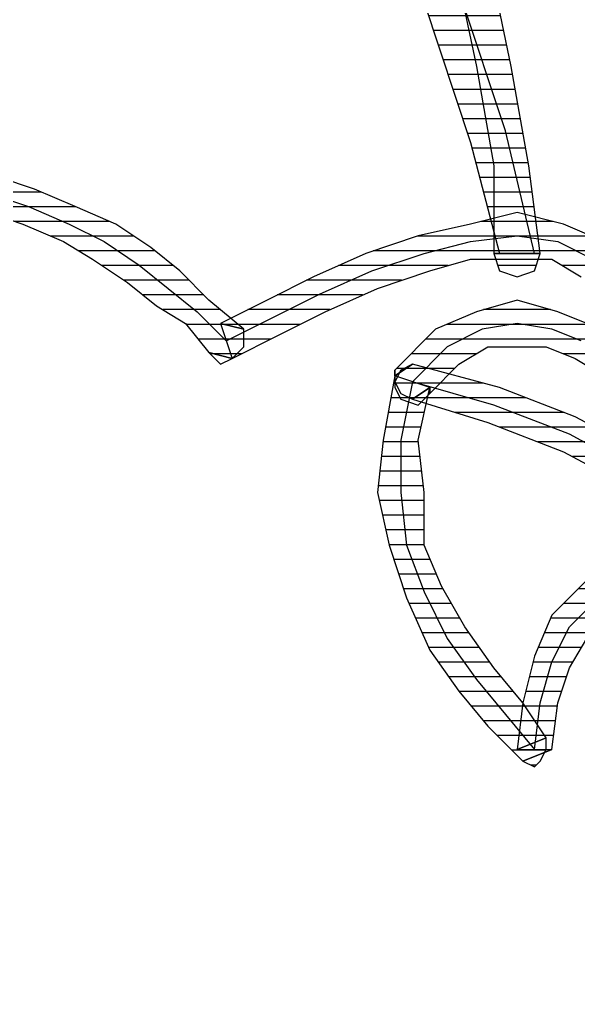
# Model space of a CAD drawing. Header units: millimetres. Extents: x 33350 to 35310, y -217097 to -211540.
# Drawn here: x 34598.7 to 34603.45, y -214338.57 to -214330.13 of the extents above; entities that cross this region are included whole.
import ezdxf

# ---------------------------------------------------------------- set-up
doc = ezdxf.new("R2010")
doc.units = ezdxf.units.MM
doc.header["$LTSCALE"] = 60
doc.header["$MEASUREMENT"] = 0
pattern_1 = [(360, (-5108.51305, -673.59423), (1e-16, 0.125), [25])]

# ---------------------------------------------------------------- blocks, each defined once
blk = doc.blocks.new('by')
at = {"ltscale": 30}
h = blk.add_hatch(dxfattribs=at)
h.set_pattern_fill('DC_LINES', color=256, scale=0.1, style=0)
h.set_pattern_definition(pattern_1)
edge = h.paths.add_edge_path(flags=0)
edge.add_line((6397.6872, 2233.0524), (6397.3405, 2233.0524))
edge.add_line((6397.3405, 2233.0524), (6397.4392, 2233.7976))
edge.add_line((6397.4392, 2233.7976), (6397.5876, 2234.642))
edge.add_line((6397.5876, 2234.642), (6397.7859, 2235.5858))
edge.add_line((6397.7859, 2235.5858), (6398.0329, 2236.629))
edge.add_line((6398.0329, 2236.629), (6398.3298, 2237.5728))
edge.add_line((6398.3298, 2237.5728), (6398.5779, 2238.4173))
edge.add_line((6398.5779, 2238.4173), (6398.8738, 2239.1127))
edge.add_line((6398.8738, 2239.1127), (6399.072, 2239.6095))
edge.add_line((6399.072, 2239.6095), (6399.3689, 2239.5101))
edge.add_line((6399.3689, 2239.5101), (6399.1706, 2239.0133))
edge.add_line((6399.1706, 2239.0133), (6398.8738, 2238.3179))
edge.add_line((6398.8738, 2238.3179), (6398.6267, 2237.4735))
edge.add_line((6398.6267, 2237.4735), (6398.3298, 2236.5296))
edge.add_line((6398.3298, 2236.5296), (6398.0827, 2235.5858))
edge.add_line((6398.0827, 2235.5858), (6397.8845, 2234.642))
edge.add_line((6397.8845, 2234.642), (6397.7361, 2233.7976))
edge.add_line((6397.7361, 2233.7976), (6397.7361, 2233.0524))
edge.add_line((6397.7361, 2233.0524), (6397.3904, 2233.0524))
edge.add_line((6397.3904, 2233.0524), (6397.7361, 2233.0524))
edge.add_line((6397.7361, 2233.0524), (6397.6872, 2232.9034))
edge.add_line((6397.6872, 2232.9034), (6397.5388, 2232.8537))
edge.add_line((6397.5388, 2232.8537), (6397.3904, 2232.9034))
edge.add_line((6397.3904, 2232.9034), (6397.3405, 2233.0524))
h = blk.add_hatch(dxfattribs=at)
h.set_pattern_fill('DC_LINES', color=256, scale=0.1, style=0)
h.set_pattern_definition(pattern_1)
edge = h.paths.add_edge_path(flags=0)
edge.add_line((6397.3405, 2233.0524), (6397.4392, 2233.7976))
edge.add_line((6397.4392, 2233.7976), (6397.5876, 2234.642))
edge.add_line((6397.5876, 2234.642), (6397.7859, 2235.5858))
edge.add_line((6397.7859, 2235.5858), (6398.0329, 2236.629))
edge.add_line((6398.0329, 2236.629), (6398.3298, 2237.5728))
edge.add_line((6398.3298, 2237.5728), (6398.5779, 2238.4173))
edge.add_line((6398.5779, 2238.4173), (6398.8738, 2239.1127))
edge.add_line((6398.8738, 2239.1127), (6399.072, 2239.6095))
edge.add_line((6399.072, 2239.6095), (6399.3689, 2239.5101))
edge.add_line((6399.3689, 2239.5101), (6399.1706, 2239.0133))
edge.add_line((6399.1706, 2239.0133), (6398.8738, 2238.3179))
edge.add_line((6398.8738, 2238.3179), (6398.6267, 2237.4735))
edge.add_line((6398.6267, 2237.4735), (6398.3298, 2236.5296))
edge.add_line((6398.3298, 2236.5296), (6398.0827, 2235.5858))
edge.add_line((6398.0827, 2235.5858), (6397.8845, 2234.642))
edge.add_line((6397.8845, 2234.642), (6397.7361, 2233.7976))
edge.add_line((6397.7361, 2233.7976), (6397.7361, 2233.0524))
h = blk.add_hatch(dxfattribs=at)
h.set_pattern_fill('DC_LINES', color=256, scale=0.1, style=0)
h.set_pattern_definition(pattern_1)
edge = h.paths.add_edge_path(flags=0)
edge.add_line((6398.9734, 2236.927), (6398.7263, 2236.2813))
edge.add_line((6398.7263, 2236.2813), (6398.3298, 2235.1884))
edge.add_line((6398.3298, 2235.1884), (6397.9343, 2233.9962))
edge.add_line((6397.9343, 2233.9962), (6397.6872, 2233.0524))
edge.add_line((6397.6872, 2233.0524), (6397.3904, 2233.0524))
edge.add_line((6397.3904, 2233.0524), (6397.6374, 2234.0956))
edge.add_line((6397.6374, 2234.0956), (6398.0329, 2235.2877))
edge.add_line((6398.0329, 2235.2877), (6398.4284, 2236.3806))
edge.add_line((6398.4284, 2236.3806), (6398.6765, 2237.0264))
h = blk.add_hatch(dxfattribs=at)
h.set_pattern_fill('DC_LINES', color=256, scale=0.1, style=0)
h.set_pattern_definition(pattern_1)
edge = h.paths.add_edge_path(flags=0)
edge.add_line((6400.0613, 2232.4563), (6399.864, 2232.4067))
edge.add_line((6399.864, 2232.4067), (6400.1609, 2232.655))
edge.add_line((6400.1609, 2232.655), (6400.4079, 2232.9034))
edge.add_line((6400.4079, 2232.9034), (6400.655, 2233.1021))
edge.add_line((6400.655, 2233.1021), (6400.9519, 2233.3008))
edge.add_line((6400.9519, 2233.3008), (6401.2986, 2233.4498))
edge.add_line((6401.2986, 2233.4498), (6401.6452, 2233.5989))
edge.add_line((6401.6452, 2233.5989), (6401.9421, 2233.6982))
edge.add_line((6401.9421, 2233.6982), (6402.2878, 2233.7976))
edge.add_line((6402.2878, 2233.7976), (6402.3874, 2233.4995))
edge.add_line((6402.3874, 2233.4995), (6402.0407, 2233.4002))
edge.add_line((6402.0407, 2233.4002), (6401.7439, 2233.3008))
edge.add_line((6401.7439, 2233.3008), (6401.3972, 2233.1518))
edge.add_line((6401.3972, 2233.1518), (6401.1501, 2233.0028))
edge.add_line((6401.1501, 2233.0028), (6400.8532, 2232.8041))
edge.add_line((6400.8532, 2232.8041), (6400.6062, 2232.6054))
edge.add_line((6400.6062, 2232.6054), (6400.3581, 2232.4563))
edge.add_line((6400.3581, 2232.4563), (6400.1609, 2232.208))
edge.add_line((6400.1609, 2232.208), (6399.9626, 2232.1583))
edge.add_line((6399.9626, 2232.1583), (6400.1609, 2232.208))
edge.add_line((6400.1609, 2232.208), (6400.0613, 2232.1086))
edge.add_line((6400.0613, 2232.1086), (6399.9626, 2232.1583))
edge.add_line((6399.9626, 2232.1583), (6399.864, 2232.2576))
edge.add_line((6399.864, 2232.2576), (6399.864, 2232.4067))
h = blk.add_hatch(dxfattribs=at)
h.set_pattern_fill('DC_LINES', color=256, scale=0.1, style=0)
h.set_pattern_definition(pattern_1)
edge = h.paths.add_edge_path(flags=0)
edge.add_line((6396.7966, 2233.1021), (6396.7966, 2233.1518))
edge.add_line((6396.7966, 2233.1518), (6397.1423, 2233.3008))
edge.add_line((6397.1423, 2233.3008), (6397.5388, 2233.4002))
edge.add_line((6397.5388, 2233.4002), (6397.9343, 2233.3008))
edge.add_line((6397.9343, 2233.3008), (6398.3796, 2233.2014))
edge.add_line((6398.3796, 2233.2014), (6398.8249, 2233.0524))
edge.add_line((6398.8249, 2233.0524), (6399.2702, 2232.8537))
edge.add_line((6399.2702, 2232.8537), (6399.6657, 2232.655))
edge.add_line((6399.6657, 2232.655), (6400.0613, 2232.4563))
edge.add_line((6400.0613, 2232.4563), (6399.9626, 2232.1583))
edge.add_line((6399.9626, 2232.1583), (6399.5671, 2232.357))
edge.add_line((6399.5671, 2232.357), (6399.1706, 2232.5557))
edge.add_line((6399.1706, 2232.5557), (6398.7263, 2232.7544))
edge.add_line((6398.7263, 2232.7544), (6398.281, 2232.9034))
edge.add_line((6398.281, 2232.9034), (6397.9343, 2233.0028))
edge.add_line((6397.9343, 2233.0028), (6397.5388, 2233.0028))
edge.add_line((6397.5388, 2233.0028), (6397.2419, 2233.0028))
edge.add_line((6397.2419, 2233.0028), (6396.9939, 2232.8537))
edge.add_line((6396.9939, 2232.8537), (6396.9939, 2232.9034))
h = blk.add_hatch(dxfattribs=at)
h.set_pattern_fill('DC_LINES', color=256, scale=0.1, style=0)
h.set_pattern_definition(pattern_1)
edge = h.paths.add_edge_path(flags=0)
edge.add_line((6398.281, 2231.9099), (6398.281, 2231.8602))
edge.add_line((6398.281, 2231.8602), (6398.0329, 2232.1086))
edge.add_line((6398.0329, 2232.1086), (6397.7859, 2232.2576))
edge.add_line((6397.7859, 2232.2576), (6397.5388, 2232.2576))
edge.add_line((6397.5388, 2232.2576), (6397.2907, 2232.2576))
edge.add_line((6397.2907, 2232.2576), (6397.0437, 2232.1583))
edge.add_line((6397.0437, 2232.1583), (6396.7966, 2232.0093))
edge.add_line((6396.7966, 2232.0093), (6396.5984, 2231.9099))
edge.add_line((6396.5984, 2231.9099), (6396.4499, 2231.7609))
edge.add_line((6396.4499, 2231.7609), (6396.2517, 2232.0589))
edge.add_line((6396.2517, 2232.0589), (6396.4001, 2232.208))
edge.add_line((6396.4001, 2232.208), (6396.697, 2232.3073))
edge.add_line((6396.697, 2232.3073), (6396.945, 2232.4563))
edge.add_line((6396.945, 2232.4563), (6397.1921, 2232.5557))
edge.add_line((6397.1921, 2232.5557), (6397.5388, 2232.655))
edge.add_line((6397.5388, 2232.655), (6397.8845, 2232.5557))
edge.add_line((6397.8845, 2232.5557), (6398.2312, 2232.4067))
edge.add_line((6398.2312, 2232.4067), (6398.5779, 2232.0589))
edge.add_line((6398.5779, 2232.0589), (6398.5779, 2232.0093))
edge.add_line((6398.5779, 2232.0093), (6398.5779, 2232.0589))
edge.add_line((6398.5779, 2232.0589), (6398.5779, 2231.9099))
edge.add_line((6398.5779, 2231.9099), (6398.528, 2231.8106))
edge.add_line((6398.528, 2231.8106), (6398.3796, 2231.7609))
edge.add_line((6398.3796, 2231.7609), (6398.281, 2231.8602))
h = blk.add_hatch(dxfattribs=at)
h.set_pattern_fill('DC_LINES', color=256, scale=0.1, style=0)
h.set_pattern_definition(pattern_1)
edge = h.paths.add_edge_path(flags=0)
edge.add_line((6398.281, 2231.9099), (6398.4284, 2231.8106))
edge.add_line((6398.4284, 2231.8106), (6397.7859, 2231.6119))
edge.add_line((6397.7859, 2231.6119), (6397.1423, 2231.3635))
edge.add_line((6397.1423, 2231.3635), (6396.4997, 2231.0158))
edge.add_line((6396.4997, 2231.0158), (6395.9548, 2230.6681))
edge.add_line((6395.9548, 2230.6681), (6395.4109, 2230.2706))
edge.add_line((6395.4109, 2230.2706), (6395.0154, 2229.9726))
edge.add_line((6395.0154, 2229.9726), (6394.6687, 2229.6746))
edge.add_line((6394.6687, 2229.6746), (6394.4714, 2229.5256))
edge.add_line((6394.4714, 2229.5256), (6394.2732, 2229.8236))
edge.add_line((6394.2732, 2229.8236), (6394.4714, 2229.9726))
edge.add_line((6394.4714, 2229.9726), (6394.8171, 2230.2706))
edge.add_line((6394.8171, 2230.2706), (6395.2126, 2230.5687))
edge.add_line((6395.2126, 2230.5687), (6395.7575, 2230.9661))
edge.add_line((6395.7575, 2230.9661), (6396.4001, 2231.3139))
edge.add_line((6396.4001, 2231.3139), (6397.0437, 2231.6615))
edge.add_line((6397.0437, 2231.6615), (6397.6872, 2231.9099))
edge.add_line((6397.6872, 2231.9099), (6398.4284, 2232.1086))
edge.add_line((6398.4284, 2232.1086), (6398.5779, 2232.0093))
edge.add_line((6398.5779, 2232.0093), (6398.4284, 2232.1086))
edge.add_line((6398.4284, 2232.1086), (6398.528, 2232.0589))
edge.add_line((6398.528, 2232.0589), (6398.5779, 2231.9596))
edge.add_line((6398.5779, 2231.9596), (6398.528, 2231.8602))
edge.add_line((6398.528, 2231.8602), (6398.4284, 2231.8106))
h = blk.add_hatch(dxfattribs=at)
h.set_pattern_fill('DC_LINES', color=256, scale=0.1, style=0)
h.set_pattern_definition(pattern_1)
edge = h.paths.add_edge_path(flags=0)
edge.add_line((6397.5388, 2228.8301), (6397.2907, 2228.9295))
edge.add_line((6397.2907, 2228.9295), (6397.489, 2229.2275))
edge.add_line((6397.489, 2229.2275), (6397.7361, 2229.5256))
edge.add_line((6397.7361, 2229.5256), (6397.9841, 2229.8733))
edge.add_line((6397.9841, 2229.8733), (6398.1814, 2230.221))
edge.add_line((6398.1814, 2230.221), (6398.3298, 2230.5687))
edge.add_line((6398.3298, 2230.5687), (6398.3298, 2231.0158))
edge.add_line((6398.3298, 2231.0158), (6398.3796, 2231.4628))
edge.add_line((6398.3796, 2231.4628), (6398.281, 2231.9099))
edge.add_line((6398.281, 2231.9099), (6398.5779, 2232.0093))
edge.add_line((6398.5779, 2232.0093), (6398.6765, 2231.4628))
edge.add_line((6398.6765, 2231.4628), (6398.7263, 2231.0158))
edge.add_line((6398.7263, 2231.0158), (6398.6267, 2230.5687))
edge.add_line((6398.6267, 2230.5687), (6398.4782, 2230.1216))
edge.add_line((6398.4782, 2230.1216), (6398.281, 2229.6746))
edge.add_line((6398.281, 2229.6746), (6398.0329, 2229.3269))
edge.add_line((6398.0329, 2229.3269), (6397.7859, 2229.0288))
edge.add_line((6397.7859, 2229.0288), (6397.489, 2228.7308))
edge.add_line((6397.489, 2228.7308), (6397.2419, 2228.8301))
edge.add_line((6397.2419, 2228.8301), (6397.489, 2228.7308))
edge.add_line((6397.489, 2228.7308), (6397.3904, 2228.6811))
edge.add_line((6397.3904, 2228.6811), (6397.3405, 2228.7308))
edge.add_line((6397.3405, 2228.7308), (6397.2907, 2228.8301))
edge.add_line((6397.2907, 2228.8301), (6397.2907, 2228.9295))
h = blk.add_hatch(dxfattribs=at)
h.set_pattern_fill('DC_LINES', color=256, scale=0.1, style=0)
h.set_pattern_definition(pattern_1)
edge = h.paths.add_edge_path(flags=0)
edge.add_line((6397.5388, 2228.8301), (6397.2907, 2228.9295))
edge.add_line((6397.2907, 2228.9295), (6397.489, 2229.2275))
edge.add_line((6397.489, 2229.2275), (6397.7361, 2229.5256))
edge.add_line((6397.7361, 2229.5256), (6397.9841, 2229.8733))
edge.add_line((6397.9841, 2229.8733), (6398.1814, 2230.221))
edge.add_line((6398.1814, 2230.221), (6398.3298, 2230.5687))
edge.add_line((6398.3298, 2230.5687), (6398.3298, 2231.0158))
edge.add_line((6398.3298, 2231.0158), (6398.3796, 2231.4628))
edge.add_line((6398.3796, 2231.4628), (6398.281, 2231.9099))
edge.add_line((6398.281, 2231.9099), (6398.5779, 2232.0093))
edge.add_line((6398.5779, 2232.0093), (6398.6765, 2231.4628))
edge.add_line((6398.6765, 2231.4628), (6398.7263, 2231.0158))
edge.add_line((6398.7263, 2231.0158), (6398.6267, 2230.5687))
edge.add_line((6398.6267, 2230.5687), (6398.4782, 2230.1216))
edge.add_line((6398.4782, 2230.1216), (6398.281, 2229.6746))
edge.add_line((6398.281, 2229.6746), (6398.0329, 2229.3269))
edge.add_line((6398.0329, 2229.3269), (6397.7859, 2229.0288))
edge.add_line((6397.7859, 2229.0288), (6397.489, 2228.7308))
edge.add_line((6397.489, 2228.7308), (6397.2419, 2228.8301))
edge.add_line((6397.2419, 2228.8301), (6397.489, 2228.7308))
edge.add_line((6397.489, 2228.7308), (6397.3904, 2228.6811))
edge.add_line((6397.3904, 2228.6811), (6397.3405, 2228.7308))
edge.add_line((6397.3405, 2228.7308), (6397.2907, 2228.8301))
edge.add_line((6397.2907, 2228.8301), (6397.2907, 2228.9295))
h = blk.add_hatch(dxfattribs=at)
h.set_pattern_fill('DC_LINES', color=256, scale=0.1, style=0)
h.set_pattern_definition(pattern_1)
edge = h.paths.add_edge_path(flags=0)
edge.add_line((6394.9655, 2230.1216), (6394.9655, 2230.4197))
edge.add_line((6394.9655, 2230.4197), (6395.5593, 2230.519))
edge.add_line((6395.5593, 2230.519), (6396.1032, 2230.519))
edge.add_line((6396.1032, 2230.519), (6396.5486, 2230.4197))
edge.add_line((6396.5486, 2230.4197), (6396.945, 2230.2706))
edge.add_line((6396.945, 2230.2706), (6397.2419, 2229.9726))
edge.add_line((6397.2419, 2229.9726), (6397.3904, 2229.6249))
edge.add_line((6397.3904, 2229.6249), (6397.489, 2229.2275))
edge.add_line((6397.489, 2229.2275), (6397.5388, 2228.8301))
edge.add_line((6397.5388, 2228.8301), (6397.2419, 2228.8301))
edge.add_line((6397.2419, 2228.8301), (6397.1921, 2229.2275))
edge.add_line((6397.1921, 2229.2275), (6397.0935, 2229.5256))
edge.add_line((6397.0935, 2229.5256), (6396.945, 2229.7739))
edge.add_line((6396.945, 2229.7739), (6396.7468, 2229.9726))
edge.add_line((6396.7468, 2229.9726), (6396.4499, 2230.1216))
edge.add_line((6396.4499, 2230.1216), (6396.1032, 2230.221))
edge.add_line((6396.1032, 2230.221), (6395.5593, 2230.221))
edge.add_line((6395.5593, 2230.221), (6394.9655, 2230.1216))
edge.add_line((6394.9655, 2230.1216), (6394.9655, 2230.4197))
edge.add_line((6394.9655, 2230.4197), (6394.9655, 2230.1216))
edge.add_line((6394.9655, 2230.1216), (6394.8669, 2230.1713))
edge.add_line((6394.8669, 2230.1713), (6394.8171, 2230.2706))
edge.add_line((6394.8171, 2230.2706), (6394.8669, 2230.37))
edge.add_line((6394.8669, 2230.37), (6394.9655, 2230.4197))
h = blk.add_hatch(dxfattribs=at)
h.set_pattern_fill('DC_LINES', color=256, scale=0.1, style=0)
h.set_pattern_definition(pattern_1)
edge = h.paths.add_edge_path(flags=0)
edge.add_line((6394.9655, 2230.1216), (6394.9655, 2230.4197))
edge.add_line((6394.9655, 2230.4197), (6395.5593, 2230.519))
edge.add_line((6395.5593, 2230.519), (6396.1032, 2230.519))
edge.add_line((6396.1032, 2230.519), (6396.5486, 2230.4197))
edge.add_line((6396.5486, 2230.4197), (6396.945, 2230.2706))
edge.add_line((6396.945, 2230.2706), (6397.2419, 2229.9726))
edge.add_line((6397.2419, 2229.9726), (6397.3904, 2229.6249))
edge.add_line((6397.3904, 2229.6249), (6397.489, 2229.2275))
edge.add_line((6397.489, 2229.2275), (6397.5388, 2228.8301))
edge.add_line((6397.5388, 2228.8301), (6397.2419, 2228.8301))
edge.add_line((6397.2419, 2228.8301), (6397.1921, 2229.2275))
edge.add_line((6397.1921, 2229.2275), (6397.0935, 2229.5256))
edge.add_line((6397.0935, 2229.5256), (6396.945, 2229.7739))
edge.add_line((6396.945, 2229.7739), (6396.7468, 2229.9726))
edge.add_line((6396.7468, 2229.9726), (6396.4499, 2230.1216))
edge.add_line((6396.4499, 2230.1216), (6396.1032, 2230.221))
edge.add_line((6396.1032, 2230.221), (6395.5593, 2230.221))
edge.add_line((6395.5593, 2230.221), (6394.9655, 2230.1216))
edge.add_line((6394.9655, 2230.1216), (6394.9655, 2230.4197))
edge.add_line((6394.9655, 2230.4197), (6394.9655, 2230.1216))
edge.add_line((6394.9655, 2230.1216), (6394.8669, 2230.1713))
edge.add_line((6394.8669, 2230.1713), (6394.8171, 2230.2706))
edge.add_line((6394.8171, 2230.2706), (6394.8669, 2230.37))
edge.add_line((6394.8669, 2230.37), (6394.9655, 2230.4197))
h = blk.add_hatch(dxfattribs=at)
h.set_pattern_fill('DC_LINES', color=256, scale=0.1, style=0)
h.set_pattern_definition(pattern_1)
edge = h.paths.add_edge_path(flags=0)
edge.add_line((6398.8249, 2222.6706), (6398.8249, 2222.3725))
edge.add_line((6398.8249, 2222.3725), (6397.489, 2222.8692))
edge.add_line((6397.489, 2222.8692), (6396.4997, 2223.6143))
edge.add_line((6396.4997, 2223.6143), (6395.906, 2224.4091))
edge.add_line((6395.906, 2224.4091), (6395.6091, 2225.3032))
edge.add_line((6395.6091, 2225.3032), (6395.5593, 2226.1477))
edge.add_line((6395.5593, 2226.1477), (6395.7077, 2226.8928))
edge.add_line((6395.7077, 2226.8928), (6395.906, 2227.6379))
edge.add_line((6395.906, 2227.6379), (6396.2029, 2228.1843))
edge.add_line((6396.2029, 2228.1843), (6396.4997, 2227.9857))
edge.add_line((6396.4997, 2227.9857), (6396.2029, 2227.5386))
edge.add_line((6396.2029, 2227.5386), (6396.0046, 2226.8928))
edge.add_line((6396.0046, 2226.8928), (6395.8562, 2226.1477))
edge.add_line((6395.8562, 2226.1477), (6395.906, 2225.3032))
edge.add_line((6395.906, 2225.3032), (6396.2029, 2224.5084))
edge.add_line((6396.2029, 2224.5084), (6396.697, 2223.813))
edge.add_line((6396.697, 2223.813), (6397.5876, 2223.1673))
edge.add_line((6397.5876, 2223.1673), (6398.9236, 2222.6706))
edge.add_line((6398.9236, 2222.6706), (6398.9236, 2222.3725))
edge.add_line((6398.9236, 2222.3725), (6398.9236, 2222.6706))
edge.add_line((6398.9236, 2222.6706), (6399.0232, 2222.5712))
edge.add_line((6399.0232, 2222.5712), (6399.0232, 2222.4718))
edge.add_line((6399.0232, 2222.4718), (6398.9734, 2222.3725))
edge.add_line((6398.9734, 2222.3725), (6398.8249, 2222.3725))
h = blk.add_hatch(dxfattribs=at)
h.set_pattern_fill('DC_LINES', color=256, scale=0.1, style=0)
h.set_pattern_definition(pattern_1)
edge = h.paths.add_edge_path(flags=0)
edge.add_line((6398.8249, 2222.6706), (6398.8249, 2222.3725))
edge.add_line((6398.8249, 2222.3725), (6397.489, 2222.8692))
edge.add_line((6397.489, 2222.8692), (6396.4997, 2223.6143))
edge.add_line((6396.4997, 2223.6143), (6395.906, 2224.4091))
edge.add_line((6395.906, 2224.4091), (6395.6091, 2225.3032))
edge.add_line((6395.6091, 2225.3032), (6395.5593, 2226.1477))
edge.add_line((6395.5593, 2226.1477), (6395.7077, 2226.8928))
edge.add_line((6395.7077, 2226.8928), (6395.906, 2227.6379))
edge.add_line((6395.906, 2227.6379), (6396.2029, 2228.1843))
edge.add_line((6396.2029, 2228.1843), (6396.4997, 2227.9857))
edge.add_line((6396.4997, 2227.9857), (6396.2029, 2227.5386))
edge.add_line((6396.2029, 2227.5386), (6396.0046, 2226.8928))
edge.add_line((6396.0046, 2226.8928), (6395.8562, 2226.1477))
edge.add_line((6395.8562, 2226.1477), (6395.906, 2225.3032))
edge.add_line((6395.906, 2225.3032), (6396.2029, 2224.5084))
edge.add_line((6396.2029, 2224.5084), (6396.697, 2223.813))
edge.add_line((6396.697, 2223.813), (6397.5876, 2223.1673))
edge.add_line((6397.5876, 2223.1673), (6398.9236, 2222.6706))
edge.add_line((6398.9236, 2222.6706), (6398.9236, 2222.3725))
edge.add_line((6398.9236, 2222.3725), (6398.9236, 2222.6706))
edge.add_line((6398.9236, 2222.6706), (6399.0232, 2222.5712))
edge.add_line((6399.0232, 2222.5712), (6399.0232, 2222.4718))
edge.add_line((6399.0232, 2222.4718), (6398.9734, 2222.3725))
edge.add_line((6398.9734, 2222.3725), (6398.8249, 2222.3725))
for p, q in [((6397.5876, 2234.642, -4.5045), (6397.7859, 2235.5858, -4.5045)), ((6397.5876, 2234.642, -4.5045), (6397.7859, 2235.5858, -4.5045)), ((6398.0827, 2235.5858, -4.5045), (6397.8845, 2234.642, -4.5045)), ((6398.0827, 2235.5858, -4.5045), (6397.8845, 2234.642, -4.5045)), ((6397.6374, 2234.0956, -4.5045), (6398.0329, 2235.2877, -4.5045)), ((6398.3298, 2235.1884, -4.5045), (6397.9343, 2233.9962, -4.5045)), ((6397.4392, 2233.7976, -4.5045), (6397.5876, 2234.642, -4.5045)), ((6397.4392, 2233.7976, -4.5045), (6397.5876, 2234.642, -4.5045)), ((6397.8845, 2234.642, -4.5045), (6397.7361, 2233.7976, -4.5045)), ((6397.8845, 2234.642, -4.5045), (6397.7361, 2233.7976, -4.5045)), ((6397.3904, 2233.0524, -4.5045), (6397.6374, 2234.0956, -4.5045)), ((6397.9343, 2233.9962, -4.5045), (6397.6872, 2233.0524, -4.5045)), ((6397.3405, 2233.0524, -4.5045), (6397.4392, 2233.7976, -4.5045)), ((6397.3405, 2233.0524, -4.5045), (6397.4392, 2233.7976, -4.5045)), ((6397.7361, 2233.7976, -4.5045), (6397.7361, 2233.0524, -4.5045)), ((6397.7361, 2233.7976, -4.5045), (6397.7361, 2233.0524, -4.5045)), ((6401.6452, 2233.5989, -4.5045), (6401.9421, 2233.6982, -4.5045)), ((6401.2986, 2233.4498, -4.5045), (6401.6452, 2233.5989, -4.5045)), ((6401.9909, 2233.5492, -4.5045), (6401.6941, 2233.4498, -4.5045)), ((6400.9519, 2233.3008, -4.5045), (6401.2986, 2233.4498, -4.5045)), ((6401.6941, 2233.4498, -4.5045), (6401.3484, 2233.3008, -4.5045)), ((6397.1423, 2233.3008, -4.5045), (6397.5388, 2233.4002, -4.5045)), ((6397.5388, 2233.4002, -4.5045), (6397.9343, 2233.3008, -4.5045)), ((6402.0407, 2233.4002, -4.5045), (6401.7439, 2233.3008, -4.5045)), ((6396.7966, 2233.1518, -4.5045), (6397.1423, 2233.3008, -4.5045)), ((6397.9343, 2233.3008, -4.5045), (6398.3796, 2233.2014, -4.5045)), ((6400.655, 2233.1021, -4.5045), (6400.9519, 2233.3008, -4.5045)), ((6401.3484, 2233.3008, -4.5045), (6401.0515, 2233.1518, -4.5045)), ((6401.7439, 2233.3008, -4.5045), (6401.3972, 2233.1518, -4.5045)), ((6397.5388, 2233.2014, -4.5045), (6397.1921, 2233.1518, -4.5045)), ((6397.9343, 2233.1518, -4.5045), (6397.5388, 2233.2014, -4.5045)), ((6398.3796, 2233.2014, -4.5045), (6398.8249, 2233.0524, -4.5045)), ((6397.1921, 2233.1518, -4.5045), (6396.8952, 2233.0028, -4.5045)), ((6398.3298, 2233.0524, -4.5045), (6397.9343, 2233.1518, -4.5045)), ((6400.4079, 2232.9034, -4.5045), (6400.655, 2233.1021, -4.5045)), ((6401.0515, 2233.1518, -4.5045), (6400.7546, 2232.9531, -4.5045)), ((6401.3972, 2233.1518, -4.5045), (6401.1501, 2233.0028, -4.5045)), ((6397.6872, 2233.0524, -4.5045), (6397.3405, 2233.0524, -4.5045)), ((6397.3904, 2232.9034, -4.5045), (6397.3405, 2233.0524, -4.5045)), ((6397.3405, 2233.0524, -4.5045), (6397.6872, 2233.0524, -4.5045)), ((6397.3405, 2233.0524, -4.5045), (6397.3405, 2233.0524, -4.5045)), ((6397.7361, 2233.0524, -4.5045), (6397.3405, 2233.0524, -4.5045)), ((6397.3405, 2233.0524, -4.5045), (6397.3405, 2233.0524, -4.5045)), ((6397.7361, 2233.0524, -4.5045), (6397.3904, 2233.0524, -4.5045)), ((6397.3904, 2233.0524, -4.5045), (6397.7361, 2233.0524, -4.5045)), ((6397.6872, 2233.0524, -4.5045), (6397.3904, 2233.0524, -4.5045)), ((6397.7361, 2233.0524, -4.5045), (6397.6872, 2232.9034, -4.5045)), ((6397.6872, 2233.0524, -4.5045), (6397.6872, 2233.0524, -4.5045)), ((6397.7361, 2233.0524, -4.5045), (6397.7361, 2233.0524, -4.5045)), ((6398.7751, 2232.9034, -4.5045), (6398.3298, 2233.0524, -4.5045)), ((6398.8249, 2233.0524, -4.5045), (6399.2702, 2232.8537, -4.5045)), ((6397.2419, 2233.0028, -4.5045), (6396.9939, 2232.8537, -4.5045)), ((6397.5388, 2233.0028, -4.5045), (6397.2419, 2233.0028, -4.5045)), ((6397.9343, 2233.0028, -4.5045), (6397.5388, 2233.0028, -4.5045)), ((6398.281, 2232.9034, -4.5045), (6397.9343, 2233.0028, -4.5045)), ((6400.7546, 2232.9531, -4.5045), (6400.5066, 2232.7544, -4.5045)), ((6401.1501, 2233.0028, -4.5045), (6400.8532, 2232.8041, -4.5045)), ((6397.5388, 2232.8537, -4.5045), (6397.3904, 2232.9034, -4.5045)), ((6397.6872, 2232.9034, -4.5045), (6397.5388, 2232.8537, -4.5045)), ((6398.7263, 2232.7544, -4.5045), (6398.281, 2232.9034, -4.5045)), ((6399.2204, 2232.7047, -4.5045), (6398.7751, 2232.9034, -4.5045)), ((6399.2702, 2232.8537, -4.5045), (6399.6657, 2232.655, -4.5045)), ((6400.1609, 2232.655, -4.5045), (6400.4079, 2232.9034, -4.5045)), ((6400.8532, 2232.8041, -4.5045), (6400.6062, 2232.6054, -4.5045)), ((6399.1706, 2232.5557, -4.5045), (6398.7263, 2232.7544, -4.5045)), ((6399.6159, 2232.506, -4.5045), (6399.2204, 2232.7047, -4.5045)), ((6400.5066, 2232.7544, -4.5045), (6400.2595, 2232.5557, -4.5045)), ((6397.1921, 2232.5557, -4.5045), (6397.5388, 2232.655, -4.5045)), ((6397.5388, 2232.655, -4.5045), (6397.8845, 2232.5557, -4.5045)), ((6399.6657, 2232.655, -4.5045), (6400.0613, 2232.4563, -4.5045)), ((6399.864, 2232.4067, -4.5045), (6400.1609, 2232.655, -4.5045)), ((6400.6062, 2232.6054, -4.5045), (6400.3581, 2232.4563, -4.5045)), ((6396.945, 2232.4563, -4.5045), (6397.1921, 2232.5557, -4.5045)), ((6397.8845, 2232.5557, -4.5045), (6398.2312, 2232.4067, -4.5045)), ((6399.5671, 2232.357, -4.5045), (6399.1706, 2232.5557, -4.5045)), ((6400.2595, 2232.5557, -4.5045), (6400.0124, 2232.3073, -4.5045)), ((6397.2419, 2232.4067, -4.5045), (6397.5388, 2232.4563, -4.5045)), ((6397.5388, 2232.4563, -4.5045), (6397.8357, 2232.4067, -4.5045)), ((6400.0124, 2232.3073, -4.5045), (6399.6159, 2232.506, -4.5045)), ((6400.0613, 2232.4563, -4.5045), (6399.864, 2232.4067, -4.5045)), ((6399.864, 2232.4067, -4.5045), (6400.0613, 2232.4563, -4.5045)), ((6400.0613, 2232.4563, -4.5045), (6399.9626, 2232.1583, -4.5045)), ((6400.0613, 2232.4563, -4.5045), (6400.0613, 2232.4563, -4.5045)), ((6400.3581, 2232.4563, -4.5045), (6400.1609, 2232.208, -4.5045)), ((6396.9939, 2232.3073, -4.5045), (6397.2419, 2232.4067, -4.5045)), ((6397.8357, 2232.4067, -4.5045), (6398.1325, 2232.2576, -4.5045)), ((6398.2312, 2232.4067, -4.5045), (6398.5779, 2232.0589, -4.5045)), ((6399.9626, 2232.1583, -4.5045), (6399.5671, 2232.357, -4.5045)), ((6399.864, 2232.2576, -4.5045), (6399.864, 2232.4067, -4.5045)), ((6397.2907, 2232.2576, -4.5045), (6397.0437, 2232.1583, -4.5045)), ((6397.5388, 2232.2576, -4.5045), (6397.2907, 2232.2576, -4.5045)), ((6397.7859, 2232.2576, -4.5045), (6397.5388, 2232.2576, -4.5045)), ((6398.0329, 2232.1086, -4.5045), (6397.7859, 2232.2576, -4.5045)), ((6398.1325, 2232.2576, -4.5045), (6398.4284, 2231.9596, -4.5045)), ((6399.9626, 2232.1583, -4.5045), (6399.864, 2232.2576, -4.5045)), ((6400.1609, 2232.208, -4.5045), (6399.9626, 2232.1583, -4.5045)), ((6399.9626, 2232.1583, -4.5045), (6400.1609, 2232.208, -4.5045)), ((6400.1609, 2232.208, -4.5045), (6400.0613, 2232.1086, -4.5045)), ((6397.0437, 2232.1583, -4.5045), (6396.7966, 2232.0093, -4.5045)), ((6397.6872, 2231.9099, -4.5045), (6398.4284, 2232.1086, -4.5045)), ((6398.281, 2231.8602, -4.5045), (6398.0329, 2232.1086, -4.5045)), ((6398.4284, 2232.1086, -4.5045), (6398.5779, 2232.0093, -4.5045)), ((6398.5779, 2232.0093, -4.5045), (6398.4284, 2232.1086, -4.5045)), ((6398.4284, 2232.1086, -4.5045), (6398.528, 2232.0589, -4.5045)), ((6400.0613, 2232.1086, -4.5045), (6399.9626, 2232.1583, -4.5045)), ((6398.281, 2231.9099, -4.5045), (6398.5779, 2232.0093, -4.5045)), ((6398.281, 2231.9099, -4.5045), (6398.5779, 2232.0093, -4.5045)), ((6398.528, 2232.0589, -4.5045), (6398.5779, 2231.9596, -4.5045)), ((6398.5779, 2232.0589, -4.5045), (6398.5779, 2232.0093, -4.5045)), ((6398.5779, 2232.0093, -4.5045), (6398.5779, 2232.0589, -4.5045)), ((6398.5779, 2232.0589, -4.5045), (6398.5779, 2231.9099, -4.5045)), ((6398.5779, 2232.0093, -4.5045), (6398.6765, 2231.4628, -4.5045)), ((6398.5779, 2232.0093, -4.5045), (6398.6765, 2231.4628, -4.5045)), ((6397.7361, 2231.7609, -4.5045), (6398.4284, 2231.9596, -4.5045)), ((6398.4284, 2231.9596, -4.5045), (6398.528, 2231.4628, -4.5045)), ((6398.4284, 2231.9596, -4.5045), (6398.528, 2231.4628, -4.5045)), ((6398.4284, 2231.9596, -4.5045), (6398.4284, 2231.9596, -4.5045)), ((6398.4284, 2231.9596, -4.5045), (6398.4284, 2231.9596, -4.5045)), ((6398.5779, 2231.9596, -4.5045), (6398.528, 2231.8602, -4.5045)), ((6397.0437, 2231.6615, -4.5045), (6397.6872, 2231.9099, -4.5045)), ((6398.281, 2231.9099, -4.5045), (6398.281, 2231.8602, -4.5045)), ((6398.281, 2231.8602, -4.5045), (6398.281, 2231.9099, -4.5045)), ((6398.281, 2231.9099, -4.5045), (6398.281, 2231.9099, -4.5045)), ((6398.281, 2231.9099, -4.5045), (6398.4284, 2231.8106, -4.5045)), ((6398.4284, 2231.8106, -4.5045), (6398.281, 2231.9099, -4.5045)), ((6398.281, 2231.9099, -4.5045), (6398.281, 2231.9099, -4.5045)), ((6398.3796, 2231.4628, -4.5045), (6398.281, 2231.9099, -4.5045)), ((6398.3796, 2231.4628, -4.5045), (6398.281, 2231.9099, -4.5045)), ((6398.3796, 2231.7609, -4.5045), (6398.281, 2231.8602, -4.5045)), ((6398.528, 2231.8602, -4.5045), (6398.4284, 2231.8106, -4.5045)), ((6398.5779, 2231.9099, -4.5045), (6398.528, 2231.8106, -4.5045)), ((6397.0935, 2231.5125, -4.5045), (6397.7361, 2231.7609, -4.5045)), ((6398.4284, 2231.8106, -4.5045), (6397.7859, 2231.6119, -4.5045)), ((6398.528, 2231.8106, -4.5045), (6398.3796, 2231.7609, -4.5045)), ((6396.4001, 2231.3139, -4.5045), (6397.0437, 2231.6615, -4.5045)), ((6397.7859, 2231.6119, -4.5045), (6397.1423, 2231.3635, -4.5045)), ((6396.4499, 2231.1648, -4.5045), (6397.0935, 2231.5125, -4.5045)), ((6398.3298, 2231.0158, -4.5045), (6398.3796, 2231.4628, -4.5045)), ((6398.3298, 2231.0158, -4.5045), (6398.3796, 2231.4628, -4.5045)), ((6398.528, 2231.4628, -4.5045), (6398.528, 2231.0158, -4.5045)), ((6398.528, 2231.4628, -4.5045), (6398.528, 2231.0158, -4.5045)), ((6398.6765, 2231.4628, -4.5045), (6398.7263, 2231.0158, -4.5045)), ((6398.6765, 2231.4628, -4.5045), (6398.7263, 2231.0158, -4.5045)), ((6397.1423, 2231.3635, -4.5045), (6396.4997, 2231.0158, -4.5045)), ((6398.3298, 2230.5687, -4.5045), (6398.3298, 2231.0158, -4.5045)), ((6398.3298, 2230.5687, -4.5045), (6398.3298, 2231.0158, -4.5045)), ((6398.528, 2231.0158, -4.5045), (6398.4782, 2230.5687, -4.5045)), ((6398.528, 2231.0158, -4.5045), (6398.4782, 2230.5687, -4.5045)), ((6398.7263, 2231.0158, -4.5045), (6398.6267, 2230.5687, -4.5045)), ((6398.7263, 2231.0158, -4.5045), (6398.6267, 2230.5687, -4.5045)), ((6398.1814, 2230.221, -4.5045), (6398.3298, 2230.5687, -4.5045)), ((6398.1814, 2230.221, -4.5045), (6398.3298, 2230.5687, -4.5045)), ((6398.4782, 2230.5687, -4.5045), (6398.3298, 2230.1713, -4.5045)), ((6398.4782, 2230.5687, -4.5045), (6398.3298, 2230.1713, -4.5045)), ((6398.6267, 2230.5687, -4.5045), (6398.4782, 2230.1216, -4.5045)), ((6398.6267, 2230.5687, -4.5045), (6398.4782, 2230.1216, -4.5045)), ((6396.945, 2230.2706, -4.5045), (6397.2419, 2229.9726, -4.5045)), ((6396.945, 2230.2706, -4.5045), (6397.2419, 2229.9726, -4.5045)), ((6397.9841, 2229.8733, -4.5045), (6398.1814, 2230.221, -4.5045)), ((6397.9841, 2229.8733, -4.5045), (6398.1814, 2230.221, -4.5045)), ((6398.3298, 2230.1713, -4.5045), (6398.1325, 2229.7739, -4.5045)), ((6398.3298, 2230.1713, -4.5045), (6398.1325, 2229.7739, -4.5045)), ((6397.0935, 2229.8733, -4.5045), (6396.8454, 2230.1216, -4.5045)), ((6397.0935, 2229.8733, -4.5045), (6396.8454, 2230.1216, -4.5045)), ((6398.4782, 2230.1216, -4.5045), (6398.281, 2229.6746, -4.5045)), ((6398.4782, 2230.1216, -4.5045), (6398.281, 2229.6746, -4.5045)), ((6397.2419, 2229.9726, -4.5045), (6397.3904, 2229.6249, -4.5045)), ((6397.2419, 2229.9726, -4.5045), (6397.3904, 2229.6249, -4.5045)), ((6397.2419, 2229.5752, -4.5045), (6397.0935, 2229.8733, -4.5045)), ((6397.2419, 2229.5752, -4.5045), (6397.0935, 2229.8733, -4.5045)), ((6397.7361, 2229.5256, -4.5045), (6397.9841, 2229.8733, -4.5045)), ((6397.7361, 2229.5256, -4.5045), (6397.9841, 2229.8733, -4.5045)), ((6397.0935, 2229.5256, -4.5045), (6396.945, 2229.7739, -4.5045)), ((6397.0935, 2229.5256, -4.5045), (6396.945, 2229.7739, -4.5045)), ((6398.1325, 2229.7739, -4.5045), (6397.8845, 2229.4262, -4.5045)), ((6398.1325, 2229.7739, -4.5045), (6397.8845, 2229.4262, -4.5045)), ((6398.281, 2229.6746, -4.5045), (6398.0329, 2229.3269, -4.5045)), ((6398.281, 2229.6746, -4.5045), (6398.0329, 2229.3269, -4.5045)), ((6397.3405, 2229.2275, -4.5045), (6397.2419, 2229.5752, -4.5045)), ((6397.3405, 2229.2275, -4.5045), (6397.2419, 2229.5752, -4.5045)), ((6397.3904, 2229.6249, -4.5045), (6397.489, 2229.2275, -4.5045)), ((6397.3904, 2229.6249, -4.5045), (6397.489, 2229.2275, -4.5045)), ((6397.1921, 2229.2275, -4.5045), (6397.0935, 2229.5256, -4.5045)), ((6397.1921, 2229.2275, -4.5045), (6397.0935, 2229.5256, -4.5045)), ((6397.489, 2229.2275, -4.5045), (6397.7361, 2229.5256, -4.5045)), ((6397.489, 2229.2275, -4.5045), (6397.7361, 2229.5256, -4.5045)), ((6397.8845, 2229.4262, -4.5045), (6397.6374, 2229.1282, -4.5045)), ((6397.8845, 2229.4262, -4.5045), (6397.6374, 2229.1282, -4.5045)), ((6398.0329, 2229.3269, -4.5045), (6397.7859, 2229.0288, -4.5045)), ((6398.0329, 2229.3269, -4.5045), (6397.7859, 2229.0288, -4.5045)), ((6397.2419, 2228.8301, -4.5045), (6397.1921, 2229.2275, -4.5045)), ((6397.2419, 2228.8301, -4.5045), (6397.1921, 2229.2275, -4.5045)), ((6397.2907, 2228.9295, -4.5045), (6397.489, 2229.2275, -4.5045)), ((6397.2907, 2228.9295, -4.5045), (6397.489, 2229.2275, -4.5045)), ((6397.3904, 2228.8301, -4.5045), (6397.3405, 2229.2275, -4.5045)), ((6397.3904, 2228.8301, -4.5045), (6397.3405, 2229.2275, -4.5045)), ((6397.489, 2229.2275, -4.5045), (6397.5388, 2228.8301, -4.5045)), ((6397.489, 2229.2275, -4.5045), (6397.5388, 2228.8301, -4.5045)), ((6397.6374, 2229.1282, -4.5045), (6397.3904, 2228.8301, -4.5045)), ((6397.6374, 2229.1282, -4.5045), (6397.3904, 2228.8301, -4.5045)), ((6397.7859, 2229.0288, -4.5045), (6397.489, 2228.7308, -4.5045)), ((6397.7859, 2229.0288, -4.5045), (6397.489, 2228.7308, -4.5045)), ((6397.5388, 2228.8301, -4.5045), (6397.2907, 2228.9295, -4.5045)), ((6397.2907, 2228.8301, -4.5045), (6397.2907, 2228.9295, -4.5045)), ((6397.2907, 2228.9295, -4.5045), (6397.5388, 2228.8301, -4.5045)), ((6397.5388, 2228.8301, -4.5045), (6397.2907, 2228.9295, -4.5045)), ((6397.2907, 2228.8301, -4.5045), (6397.2907, 2228.9295, -4.5045)), ((6397.2907, 2228.9295, -4.5045), (6397.5388, 2228.8301, -4.5045)), ((6397.5388, 2228.8301, -4.5045), (6397.2419, 2228.8301, -4.5045)), ((6397.5388, 2228.8301, -4.5045), (6397.2419, 2228.8301, -4.5045)), ((6397.489, 2228.7308, -4.5045), (6397.2419, 2228.8301, -4.5045)), ((6397.2419, 2228.8301, -4.5045), (6397.489, 2228.7308, -4.5045)), ((6397.489, 2228.7308, -4.5045), (6397.2419, 2228.8301, -4.5045)), ((6397.2419, 2228.8301, -4.5045), (6397.489, 2228.7308, -4.5045)), ((6397.3405, 2228.7308, -4.5045), (6397.2907, 2228.8301, -4.5045)), ((6397.3405, 2228.7308, -4.5045), (6397.2907, 2228.8301, -4.5045)), ((6397.5388, 2228.8301, -4.5045), (6397.5388, 2228.8301, -4.5045)), ((6397.5388, 2228.8301, -4.5045), (6397.5388, 2228.8301, -4.5045)), ((6397.3904, 2228.6811, -4.5045), (6397.3405, 2228.7308, -4.5045)), ((6397.3904, 2228.6811, -4.5045), (6397.3405, 2228.7308, -4.5045)), ((6397.489, 2228.7308, -4.5045), (6397.3904, 2228.6811, -4.5045)), ((6397.489, 2228.7308, -4.5045), (6397.3904, 2228.6811, -4.5045))]:
    blk.add_line(p, q, dxfattribs=at)

msp = doc.modelspace()

# ---------------------------------------------------------------- block references
at = {"xscale": -1}
msp.add_blockref('by', (41000.4689, -216565.1672, 4.5045), dxfattribs=at)

doc.saveas('drawing.dxf')
